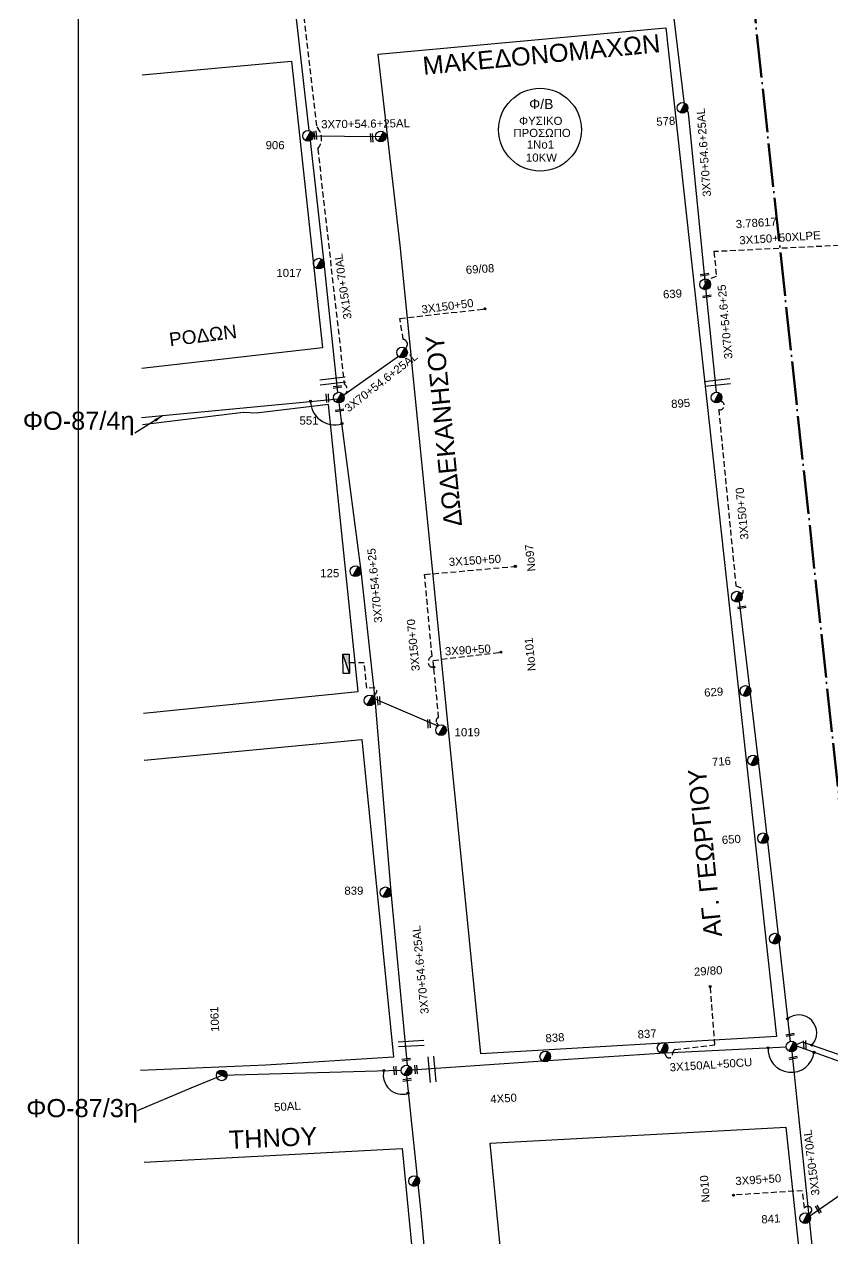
# Model space of a CAD drawing. Header units: millimetres. Extents: x 2999 to 5218, y 1863 to 2903.
# Drawn here: x 3005.3 to 3183.6, y 2393 to 2660.9 of the extents above; entities that cross this region are included whole.
import ezdxf
from ezdxf.enums import TextEntityAlignment as Align

# ---------------------------------------------------------------- set-up
doc = ezdxf.new("R2010")
doc.units = ezdxf.units.MM
doc.header["$LTSCALE"] = 0.5
doc.linetypes.add('ACAD_ISO04W100', pattern=[30, 24, -3, 0, -3])
doc.linetypes.add('DASHED', pattern=[19.05, 12.7, -6.35])
for name, color, linetype in [('Άγνωστα', 7, 'Continuous'), ('Γυμνά εναέρια ΧΤ (3Φ)   4x50AL', 7, 'Continuous'), ('Γυμνά εναέρια ΧΤ και ΦΟΠ (3Φ)   4x50+16AL', 7, 'Continuous'), ('Επιγραφές - Σχήματα', 7, 'Continuous'), ('Καλώδια ΧΤ   3x150+50AL', 7, 'DASHED'), ('Καλώδια ΧΤ   3x150+70AL', 7, 'DASHED'), ('Καλώδια ΧΤ   3x150AL+50CU', 7, 'DASHED'), ('Καλώδια ΧΤ   3x150AL+50XLPE', 7, 'DASHED'), ('Μηχανική τομή', 7, 'Continuous'), ('Στύλος ΦΜ', 7, 'Continuous'), ('Στύλος ΦΜ @ 1', 7, 'Continuous'), ('Συνδέσεις', 7, 'Continuous'), ('Συνεστραμμένα ΧΤ   3x70+54.6+25 AL', 7, 'SYN_LINE'), ('Τομή', 7, 'Continuous'), ('Υποσταθμοί', 7, 'Continuous'), ('Υπόβαθρο ΔΕΗ', 7, 'Continuous')]:
    doc.layers.add(name, color=color, linetype=linetype)
doc.styles.add('ar', font='ARIAL.TTF')
doc.styles.add('arial', font='ARIAL.TTF')
doc.styles.get("Standard").update_dxf_attribs({"font": 'ARIAL.TTF'})
doc.linetypes.add('SYN_LINE', pattern='A,0.5,-0.0001,["/\\/\\/\\/",Standard,S=0.1,R=0,X=0,Y=-0.05],-0.25', length=0.7501)
doc.dimstyles.new('ISO-25', dxfattribs={"dimtxt": 2.5, "dimasz": 2.5, "dimexe": 1.25, "dimexo": 0.625, "dimtad": 1, "dimtxsty": 'Standard', "dimcen": 2.5, "dimadec": 0, "dimazin": 0, "dimtfac": 1, "dimtmove": 0, "dimatfit": 3, "dimfxl": 1, "dimarcsym": 0})

# ---------------------------------------------------------------- blocks, each defined once
blk = doc.blocks.new('ΥΠΑΡΧΩΝ ΤΣΙΜΕΝΤΕΝΙΟΣ ΣΤΥΛΟΣ')
at = {"layer": 'Στύλος ΦΜ'}
blk.add_hatch(color=7, dxfattribs=at).paths.add_polyline_path([(-1.29, -2.28, 0.574793), (2.62, 0, 0.268822), (1.3, 2.27)])
at = {"layer": 'Στύλος ΦΜ', "color": 7}
blk.add_line((-1.29, -2.28), (1.3, 2.27), dxfattribs=at)
blk.add_circle((0, 0), 2.62, dxfattribs=at)
at = {"layer": 'Στύλος ΦΜ', "flags": 4}
for tag, p in [('ΑΡΙΘΜΟΣ', (-4.68, 8.05)), ('ΤΥΠΟΣ', (-4.91, 3.03))]:
    blk.add_attdef(tag, p, '', height=4, dxfattribs=at)
blk = doc.blocks.new('ΜΗΧΑΝΙΚΗ ΤΟΜΗ')
at = {"layer": 'Μηχανική τομή', "ltscale": 40}
for p, q in [((-1.89, 0.78), (1.89, 0.78)), ((1.89, 0), (-1.89, 0))]:
    blk.add_line(p, q, dxfattribs=at)
blk = doc.blocks.new('ΤΟΜΗ')
at = {"layer": 'Τομή', "ltscale": 40}
for p, q in [((-5.68, 0), (5.68, 0)), ((5.68, -2.33), (-5.68, -2.33))]:
    blk.add_line(p, q, dxfattribs=at)
blk = doc.blocks.new('υποσταθμος σε κλειστο χωρο')
at = {"layer": 'Υποσταθμοί', "ltscale": 40}
blk.add_hatch(color=256, dxfattribs=at).paths.add_polyline_path([(-9.5, -3.1), (9.5, -3.1), (9.5, 3.1)])
blk.add_lwpolyline([(-9.5, -3.1), (-9.5, 3.1), (9.5, 3.1), (9.5, -3.1)], close=True, dxfattribs=at)
blk.add_lwpolyline([(-9.5, -3.1), (9.5, 3.1)], dxfattribs=at)
blk = doc.blocks.new('ΥΠΑΡΧΩΝ ΥΠΟΣΤΑΘΜΟΣ ΣΕ ΚΛΕΙΣΤΟ ΧΩΡΟ')
at = {"layer": 'Υποσταθμοί'}
blk.add_blockref('υποσταθμος σε κλειστο χωρο', (0, 0), dxfattribs=at)
at = {"layer": 'Υποσταθμοί', "linetype": 'SYN_LINE', "ltscale": 40, "flags": 1}
for tag, p in [('ΜΕΤΑΣΧΗΜΑΤΙΣΜΟΣ', (10.7, 2.2)), ('ΙΣΧΥΣ', (10.6, -0.9)), ('ΑΡΙΘΜΟΣ', (10.8, -3.9))]:
    blk.add_attdef(tag, p, '', height=2, dxfattribs=at)
blk = doc.blocks.new('_ΣΥΝΔΕΣΗ')
at = {"layer": 'Συνδέσεις', "linetype": 'SYN_LINE', "ltscale": 40}
blk.add_hatch(color=256, dxfattribs=at).paths.add_polyline_path([(0.5, -0.01, 1), (-0.5, -0.01, 1)])
at = {"layer": 'Συνδέσεις'}
blk.add_circle((0, -0.01), 0.5, dxfattribs=at)

msp = doc.modelspace()

# ---------------------------------------------------------------- linework, layer by layer
at = {"layer": 'Άγνωστα', "color": 62, "linetype": 'DASHED', "ltscale": 0.2}
msp.add_lwpolyline([(3158.91, 2577.81), (3159.22, 2577.62, -0.880925), (3158.46, 2575.89), (3162.26, 2536.98), (3163.24, 2536.63, -0.640713), (3163.4, 2534.94, 3.717336)], format="xyb", dxfattribs=at)
at = {"layer": 'Άγνωστα', "color": 1, "linetype": 'DASHED', "ltscale": 0.2}
for points in [[(3096.66, 2506.2), (3096.27, 2506.74, -0.514714), (3096.69, 2507.96), (3095.62, 2519.04), (3095.37, 2519.04, -0.305885), (3094.48, 2519.64, -0.404161), (3095.22, 2521.46), (3093.6, 2539.5), (3113.6, 2541.3)], [(3081.91, 2512.81), (3082.44, 2512.96, 0.667558), (3082.6, 2514.48), (3080.84, 2514.4), (3080.26, 2520.02), (3076.81, 2519.98)]]:
    msp.add_lwpolyline(points, format="xyb", dxfattribs=at)
at = {"layer": 'Άγνωστα', "color": 62, "ltscale": 40}
msp.add_lwpolyline([(3162.98, 2533.54), (3167.46, 2495.88), (3170.87, 2466.45), (3174.21, 2436.4)], dxfattribs=at)
at = {"layer": 'Άγνωστα', "color": 1, "linetype": 'DASHED', "ltscale": 0.2}
msp.add_lwpolyline([(3095.62, 2519.04), (3095.44, 2520.56), (3110.4, 2522.35)], dxfattribs=at)
at = {"layer": 'Άγνωστα', "color": 30, "ltscale": 40}
for points in [[(3192.23, 2258.55), (3188.88, 2290.52), (3185.51, 2327.86), (3183.84, 2346.29), (3180.5, 2377.99), (3174.64, 2434.21)], [(3088.41, 2430.07), (3048.83, 2429), (3042.03, 2426.14), (3030.18, 2421.17)], [(3089.59, 2428.89), (3092.68, 2399.47), (3097.35, 2349.13), (3101.71, 2304.5), (3106.39, 2254.89)]]:
    msp.add_lwpolyline(points, dxfattribs=at)
at = {"layer": 'Άγνωστα', "color": 30, "linetype": 'DASHED', "ltscale": 0.2}
msp.add_lwpolyline([(3178.45, 2398.23), (3178.89, 2398.89, 0.444069), (3178.61, 2399.96, 0.348129), (3177.36, 2399.72), (3176.97, 2403.56), (3161.77, 2402.59)], format="xyb", dxfattribs=at)
at = {"layer": 'Γυμνά εναέρια ΧΤ (3Φ)   4x50AL', "color": 5, "ltscale": 40}
for points in [[(3146.58, 2433.87), (3119.69, 2432.11), (3090.77, 2430.17)], [(3173.35, 2435.25), (3146.58, 2433.87)]]:
    msp.add_lwpolyline(points, dxfattribs=at)
at = {"layer": 'Γυμνά εναέρια ΧΤ και ΦΟΠ (3Φ)   4x50+16AL', "color": 30, "ltscale": 40}
msp.add_lwpolyline([(3178.6, 2397.98), (3212.84, 2421.72)], dxfattribs=at)
at = {"layer": 'Επιγραφές - Σχήματα'}
msp.add_lwpolyline([(3017.22, 2889.47), (5045.69, 2889.47), (5045.69, 1887.75), (3017.22, 1887.75)], close=True, dxfattribs=at)
at = {"layer": 'Επιγραφές - Σχήματα', "color": 1, "linetype": 'ACAD_ISO04W100', "lineweight": 60, "ltscale": 0.8}
msp.add_lwpolyline([(3142.31, 2887.25), (3226.13, 2107.7)], dxfattribs=at)
at = {"layer": 'Επιγραφές - Σχήματα', "color": 202}
msp.add_circle((3119.05, 2637.63), 9.13, dxfattribs=at)
at = {"layer": 'Επιγραφές - Σχήματα', "ltscale": 0.2}
for centre, radius, start, end in [((3073.81, 2577.9), 5.4, 179.0109, 286.6287), ((3176.13, 2438.38), 3.95, 316.3534, 130.0569), ((3174.45, 2434.72), 5.07, 174.297, 353.3211), ((3088.72, 2429.06), 4.24, 166.8989, 286.5586)]:
    msp.add_arc(centre, radius, start, end, dxfattribs=at)
at = {"layer": 'Καλώδια ΧΤ   3x150+50AL', "color": 1, "linetype": 'DASHED', "ltscale": 0.2}
msp.add_lwpolyline([(3089.42, 2589.34), (3089.67, 2589.79, 0.259504), (3089.67, 2590.79, 0.210539), (3088.89, 2591.38), (3088.12, 2595.98), (3106.87, 2598.11)], format="xyb", dxfattribs=at)
at = {"layer": 'Καλώδια ΧΤ   3x150+70AL', "color": 1, "ltscale": 0.2}
msp.add_lwpolyline([(3065.23, 2672.7, -0.768999), (3066.54, 2666.25), (3069.78, 2638.23), (3070.12, 2637.81, -0.363942), (3070.02, 2633.43), (3075.87, 2581.58), (3076.15, 2581.28, -0.510684), (3075.72, 2579.08)], format="xyb", dxfattribs=at)
at = {"layer": 'Καλώδια ΧΤ   3x150AL+50CU', "color": 5, "linetype": 'DASHED', "ltscale": 0.2}
msp.add_lwpolyline([(3146.54, 2433.96), (3146.83, 2433.31, 0.821925), (3148.28, 2433.64, -0.265925), (3148.87, 2434.74), (3157.6, 2435.74), (3156.6, 2448.63)], format="xyb", dxfattribs=at)
at = {"layer": 'Καλώδια ΧΤ   3x150AL+50XLPE', "color": 2, "ltscale": 0.2}
msp.add_lwpolyline([(3192.81, 2601.66), (3190.76, 2612.36), (3157.42, 2610.73), (3157.94, 2605.26), (3156.01, 2604.58)], dxfattribs=at)
at = {"layer": 'Συνεστραμμένα ΧΤ   3x70+54.6+25 AL', "color": 5, "ltscale": 20}
msp.add_line((3067.89, 2636.29), (3083.92, 2636.13), dxfattribs=at)
at = {"layer": 'Συνεστραμμένα ΧΤ   3x70+54.6+25 AL', "color": 2, "ltscale": 20}
msp.add_lwpolyline([(3146.98, 2675.6), (3150.86, 2643.25), (3151.73, 2641.33), (3155.48, 2603.49), (3157.91, 2579.72)], dxfattribs=at)
at = {"layer": 'Συνεστραμμένα ΧΤ   3x70+54.6+25 AL', "color": 5, "ltscale": 20}
for points in [[(3068.14, 2637.44), (3064.76, 2667.4)], [(3074.43, 2579.68), (3071.44, 2608.25), (3068.39, 2635.23)], [(3212.71, 2422.12), (3175.7, 2435.46)]]:
    msp.add_lwpolyline(points, dxfattribs=at)
at = {"layer": 'Συνεστραμμένα ΧΤ   3x70+54.6+25 AL', "color": 1, "ltscale": 20}
for points in [[(3087.85, 2587.59), (3074.49, 2578.2), (3031.15, 2574.1)], [(3074.67, 2577.35), (3079.5, 2540.34), (3082.58, 2512.06), (3086.15, 2469.5), (3089.76, 2431.23)], [(3082.58, 2512.06), (3096.49, 2506.09)]]:
    msp.add_lwpolyline(points, dxfattribs=at)
at = {"layer": 'Συνεστραμμένα ΧΤ   3x70+54.6+25 AL', "color": 62, "ltscale": 20}
msp.add_lwpolyline([(3175.63, 2435.78), (3176.96, 2436.38), (3212.65, 2424.05), (3213.12, 2423.43)], dxfattribs=at)
at = {"layer": 'Υπόβαθρο ΔΕΗ'}
for points in [[(3083.36, 2654.32), (3146.78, 2660.1), (3171.23, 2437.61), (3105.98, 2433.78), (3088.27, 2611.52), (3083.36, 2654.32)], [(3031.29, 2649.72), (3064.21, 2652.78), (3071.09, 2589.52), (3031.24, 2584.94)], [(3031.55, 2508.92), (3078.96, 2513.66), (3072.4, 2577), (3056.43, 2575.07), (3053.59, 2575.27), (3031.34, 2572.51)], [(3031.71, 2498.55), (3079.74, 2503.07), (3086.74, 2433.02), (3058.54, 2431.26), (3030.91, 2430.09)], [(3108.07, 2414.07), (3173.29, 2417.59), (3190.06, 2259.64), (3123.34, 2256.73), (3108.07, 2414.07)], [(3031.72, 2409.88), (3088.66, 2412.9), (3103.84, 2256.38), (3032.75, 2253.37), (3030.78, 2268.91)]]:
    msp.add_lwpolyline(points, dxfattribs=at)

# ---------------------------------------------------------------- block references
at = {"layer": 'Μηχανική τομή'}
for p, xscale, yscale, zscale, rotation in [((3069.28, 2636.38), 0.5, 0.5, 0.5, 273.8024657016215), ((3081.71, 2635.82), 0.5, 0.5, 0.5, 273.8024657016215), ((3155.34, 2605.85), 0.4999999999999996, 0.4999999999999996, 0.4999999999999996, 188.6150220215095), ((3155.84, 2601.07), 0.4999999999999996, 0.4999999999999996, 0.4999999999999996, 188.6150220215095), ((3074.33, 2581.09), 0.4999999999999996, 0.4999999999999996, 0.4999999999999996, 188.6150220215095), ((3071.97, 2578.41), 0.5, 0.5, 0.5, 273.8024657016215), ((3074.81, 2575.93), 0.4999999999999996, 0.4999999999999996, 0.4999999999999996, 188.6150220215095), ((3163.54, 2532.44), 0.4999999999999943, 0.4999999999999943, 0.4999999999999943, 188.6150220215098), ((3083.29, 2511.65), 0.5, 0.5, 0.5, 273.8024657016215), ((3094.33, 2506.57), 0.5, 0.5, 0.5, 273.8024657016215), ((3174.16, 2438.14), 0.4999999999999996, 0.4999999999999996, 0.4999999999999996, 192.0566803972679), ((3177.25, 2435.71), 0.5, 0.5, 0.5, 273.8024657016215), ((3089.52, 2432.69), 0.4999999999999996, 0.4999999999999996, 0.4999999999999996, 188.6150220215095), ((3174.85, 2433.04), 0.4999999999999996, 0.4999999999999996, 0.4999999999999996, 192.0566803972679), ((3086.9, 2430.04), 0.5, 0.5, 0.5, 273.8024657016215), ((3091.49, 2430.29), 0.5, 0.5, 0.5, 273.8024657016215), ((3089.69, 2428.21), 0.4999999999999996, 0.4999999999999996, 0.4999999999999996, 188.6150220215095), ((3180.27, 2399.32), 0.4999999999999999, 0.4999999999999999, 0.4999999999999999, 301.1821137796615)]:
    msp.add_blockref('ΜΗΧΑΝΙΚΗ ΤΟΜΗ', p, dxfattribs=dict(at, xscale=xscale, yscale=yscale, zscale=zscale, rotation=rotation))
at = {"layer": 'Στύλος ΦΜ @ 1', "ltscale": 40}
ref = msp.add_blockref('ΥΠΑΡΧΩΝ ΤΣΙΜΕΝΤΕΝΙΟΣ ΣΤΥΛΟΣ', (3150.47, 2642.46), dxfattribs=dict(at, xscale=0.449999999999818, yscale=0.449999999999818, zscale=0.449999999999818, rotation=3.833824537449723))
ref.add_attrib('ΤΥΠΟΣ', '578', (3144.75, 2638.48), dxfattribs={"layer": 'Στύλος ΦΜ', "height": 1.8, "rotation": 3.8338, "flags": 4})
ref = msp.add_blockref('ΥΠΑΡΧΩΝ ΤΣΙΜΕΝΤΕΝΙΟΣ ΣΤΥΛΟΣ', (3067.88, 2636.29), dxfattribs=dict(at, xscale=0.4499999999998181, yscale=0.4499999999998181, zscale=0.4499999999998181))
ref.add_attrib('ΤΥΠΟΣ', '906', (3058.51, 2633.33), dxfattribs={"layer": 'Στύλος ΦΜ', "height": 1.8, "flags": 4})
at = {"layer": 'Στύλος ΦΜ @ 1', "ltscale": 40, "xscale": 0.4499999999998181, "yscale": 0.4499999999998181, "zscale": 0.4499999999998181}
for p in [(3083.92, 2636.13), (3088.61, 2588.48), (3081.45, 2511.72), (3089.59, 2430.07), (3091.29, 2405.68)]:
    msp.add_blockref('ΥΠΑΡΧΩΝ ΤΣΙΜΕΝΤΕΝΙΟΣ ΣΤΥΛΟΣ', p, dxfattribs=at)
at = {"layer": 'Στύλος ΦΜ @ 1', "ltscale": 40}
ref = msp.add_blockref('ΥΠΑΡΧΩΝ ΤΣΙΜΕΝΤΕΝΙΟΣ ΣΤΥΛΟΣ', (3070.27, 2608.09), dxfattribs=dict(at, xscale=0.4499999999998181, yscale=0.4499999999998181, zscale=0.4499999999998181))
ref.add_attrib('ΤΥΠΟΣ', '1017', (3060.89, 2605.13), dxfattribs={"layer": 'Στύλος ΦΜ', "height": 1.8, "flags": 4})
ref = msp.add_blockref('ΥΠΑΡΧΩΝ ΤΣΙΜΕΝΤΕΝΙΟΣ ΣΤΥΛΟΣ', (3155.49, 2603.52), dxfattribs=dict(at, xscale=0.449999999999818, yscale=0.449999999999818, zscale=0.449999999999818, rotation=3.833824537449723))
ref.add_attrib('ΤΥΠΟΣ', '639', (3146.24, 2600.38), dxfattribs={"layer": 'Στύλος ΦΜ', "height": 1.8, "rotation": 3.8338, "flags": 4})
ref = msp.add_blockref('ΥΠΑΡΧΩΝ ΤΣΙΜΕΝΤΕΝΙΟΣ ΣΤΥΛΟΣ', (3074.67, 2578.53), dxfattribs=dict(at, xscale=0.4499999999998181, yscale=0.4499999999998181, zscale=0.4499999999998181))
ref.add_attrib('ΤΥΠΟΣ', '551', (3065.99, 2572.57), dxfattribs={"layer": 'Στύλος ΦΜ', "height": 1.8, "flags": 4})
ref = msp.add_blockref('ΥΠΑΡΧΩΝ ΤΣΙΜΕΝΤΕΝΙΟΣ ΣΤΥΛΟΣ', (3157.99, 2578.55), dxfattribs=dict(at, xscale=0.449999999999818, yscale=0.449999999999818, zscale=0.449999999999818, rotation=3.833824537449723))
ref.add_attrib('ΤΥΠΟΣ', '895', (3148.03, 2576.22), dxfattribs={"layer": 'Στύλος ΦΜ', "height": 1.8, "rotation": 3.8338, "flags": 4})
ref = msp.add_blockref('ΥΠΑΡΧΩΝ ΤΣΙΜΕΝΤΕΝΙΟΣ ΣΤΥΛΟΣ', (3078.33, 2540.22), dxfattribs=dict(at, xscale=0.4499999999998181, yscale=0.4499999999998181, zscale=0.4499999999998181))
ref.add_attrib('ΤΥΠΟΣ', '125', (3070.57, 2538.9), dxfattribs={"layer": 'Στύλος ΦΜ', "height": 1.8, "flags": 4})
at = {"layer": 'Στύλος ΦΜ @ 1', "ltscale": 40, "xscale": 0.449999999999818, "yscale": 0.449999999999818, "zscale": 0.449999999999818, "rotation": 3.833824537449723}
for p in [(3162.48, 2534.61), (3170.84, 2459.16), (3174.52, 2435.38)]:
    msp.add_blockref('ΥΠΑΡΧΩΝ ΤΣΙΜΕΝΤΕΝΙΟΣ ΣΤΥΛΟΣ', p, dxfattribs=at)
at = {"layer": 'Στύλος ΦΜ @ 1', "ltscale": 40}
ref = msp.add_blockref('ΥΠΑΡΧΩΝ ΤΣΙΜΕΝΤΕΝΙΟΣ ΣΤΥΛΟΣ', (3164.36, 2513.8), dxfattribs=dict(at, xscale=0.449999999999818, yscale=0.449999999999818, zscale=0.449999999999818, rotation=3.833824537449723))
ref.add_attrib('ΤΥΠΟΣ', '629', (3155.32, 2512.53), dxfattribs={"layer": 'Στύλος ΦΜ', "height": 1.8, "rotation": 3.8338, "flags": 4})
ref = msp.add_blockref('ΥΠΑΡΧΩΝ ΤΣΙΜΕΝΤΕΝΙΟΣ ΣΤΥΛΟΣ', (3097.21, 2505.16), dxfattribs=dict(at, xscale=0.4499999999998181, yscale=0.4499999999998181, zscale=0.4499999999998181))
ref.add_attrib('ΤΥΠΟΣ', '1019', (3100.21, 2503.8), dxfattribs={"layer": 'Στύλος ΦΜ', "height": 1.8, "flags": 4})
ref = msp.add_blockref('ΥΠΑΡΧΩΝ ΤΣΙΜΕΝΤΕΝΙΟΣ ΣΤΥΛΟΣ', (3166.07, 2498.5), dxfattribs=dict(at, xscale=0.449999999999818, yscale=0.449999999999818, zscale=0.449999999999818, rotation=3.833824537449723))
ref.add_attrib('ΤΥΠΟΣ', '716', (3157.03, 2497.23), dxfattribs={"layer": 'Στύλος ΦΜ', "height": 1.8, "rotation": 3.8338, "flags": 4})
ref = msp.add_blockref('ΥΠΑΡΧΩΝ ΤΣΙΜΕΝΤΕΝΙΟΣ ΣΤΥΛΟΣ', (3168.25, 2481.3), dxfattribs=dict(at, xscale=0.449999999999818, yscale=0.449999999999818, zscale=0.449999999999818, rotation=3.833824537449723))
ref.add_attrib('ΤΥΠΟΣ', '650', (3159.21, 2480.03), dxfattribs={"layer": 'Στύλος ΦΜ', "height": 1.8, "rotation": 3.8338, "flags": 4})
ref = msp.add_blockref('ΥΠΑΡΧΩΝ ΤΣΙΜΕΝΤΕΝΙΟΣ ΣΤΥΛΟΣ', (3084.98, 2469.39), dxfattribs=dict(at, xscale=0.4499999999998181, yscale=0.4499999999998181, zscale=0.4499999999998181))
ref.add_attrib('ΤΥΠΟΣ', '839', (3075.89, 2468.85), dxfattribs={"layer": 'Στύλος ΦΜ', "height": 1.8, "flags": 4})
ref = msp.add_blockref('ΥΠΑΡΧΩΝ ΤΣΙΜΕΝΤΕΝΙΟΣ ΣΤΥΛΟΣ', (3048.83, 2429), dxfattribs=dict(at, xscale=0.449999999999818, yscale=0.449999999999818, zscale=0.449999999999818, rotation=92.540212418091))
ref.add_attrib('ΤΥΠΟΣ', '1061', (3048.29, 2438.64), dxfattribs={"layer": 'Στύλος ΦΜ', "height": 1.8, "rotation": 92.5402, "flags": 4})
ref = msp.add_blockref('ΥΠΑΡΧΩΝ ΤΣΙΜΕΝΤΕΝΙΟΣ ΣΤΥΛΟΣ', (3120.21, 2433.17), dxfattribs=dict(at, xscale=0.449999999999818, yscale=0.449999999999818, zscale=0.449999999999818, rotation=3.833824537449723))
ref.add_attrib('ΤΥΠΟΣ', '838', (3120.31, 2436.27), dxfattribs={"layer": 'Στύλος ΦΜ', "height": 1.8, "rotation": 3.8338, "flags": 4})
ref = msp.add_blockref('ΥΠΑΡΧΩΝ ΤΣΙΜΕΝΤΕΝΙΟΣ ΣΤΥΛΟΣ', (3146.1, 2435.05), dxfattribs=dict(at, xscale=0.449999999999818, yscale=0.449999999999818, zscale=0.449999999999818, rotation=3.833824537449723))
ref.add_attrib('ΤΥΠΟΣ', '837', (3140.63, 2437.12), dxfattribs={"layer": 'Στύλος ΦΜ', "height": 1.8, "rotation": 3.8338, "flags": 4})
ref = msp.add_blockref('ΥΠΑΡΧΩΝ ΤΣΙΜΕΝΤΕΝΙΟΣ ΣΤΥΛΟΣ', (3177.53, 2397.5), dxfattribs=dict(at, xscale=0.449999999999818, yscale=0.449999999999818, zscale=0.449999999999818, rotation=3.833824537449723))
ref.add_attrib('ΤΥΠΟΣ', '841', (3167.93, 2396.31), dxfattribs={"layer": 'Στύλος ΦΜ', "height": 1.8, "rotation": 3.8338, "flags": 4})
at = {"layer": 'Συνδέσεις', "xscale": 0.4500000000000455, "yscale": 0.4500000000000455, "zscale": 0.4500000000000455}
for p in [(3106.87, 2598.12), (3068.42, 2577.71), (3075.36, 2572.81), (3113.6, 2541.31), (3110.4, 2522.35), (3095.62, 2519.04), (3156.56, 2448.61), (3173.65, 2441.46), (3178.99, 2435.66), (3169.39, 2435.05), (3179.49, 2434.09), (3084.58, 2430.05), (3089.93, 2425.09), (3161.73, 2402.57)]:
    msp.add_blockref('_ΣΥΝΔΕΣΗ', p, dxfattribs=at)
at = {"layer": 'Τομή'}
for p, xscale, yscale, zscale, rotation in [((3073.27, 2582.78), 0.5, 0.5, 0.5, 6.345076586097208), ((3158.08, 2582.42), 0.5, 0.5, 0.5, 6.345076586097208), ((3090.62, 2436.61), 0.4999999999999998, 0.4999999999999998, 0.4999999999999998, 3.545975908835903), ((3095.78, 2430.38), 0.5, 0.5, 0.5, 275.0480859189501)]:
    msp.add_blockref('ΤΟΜΗ', p, dxfattribs=dict(at, xscale=xscale, yscale=yscale, zscale=zscale, rotation=rotation))
at = {"layer": 'Υποσταθμοί', "xscale": 0.2250000000000071, "yscale": 0.2250000000000071, "zscale": 0.2250000000000071, "rotation": 91.3485676560212}
msp.add_blockref('ΥΠΑΡΧΩΝ ΥΠΟΣΤΑΘΜΟΣ ΣΕ ΚΛΕΙΣΤΟ ΧΩΡΟ', (3076.28, 2519.79), dxfattribs=at)

# ---------------------------------------------------------------- texts
at = {"layer": 'Άγνωστα', "ltscale": 40, "char_height": 1.8, "width": 17.1868, "attachment_point": 1, "style": 'arial'}
for s, insert, rotation in [('3X70+54.6+25', (3159.73, 2586.96), 95.3946), ('3X150+70', (3163.28, 2547.11), 95.5967), ('3X150+50', (3098.87, 2543.15), 3.7269), ('3X150+70', (3090.75, 2518.1), 95.5967), ('3X90+50', (3098, 2523.43), 3.7269), ('50AL', (3060.33, 2422.86), 3.7269), ('3X95+50', (3162.07, 2406.57), 3.7269)]:
    msp.add_mtext(s, dxfattribs=dict(at, insert=insert, rotation=rotation))
at = {"layer": 'Γυμνά εναέρια ΧΤ (3Φ)   4x50AL', "ltscale": 40, "insert": (3108.02, 2424.64), "char_height": 1.8, "width": 17.1868, "attachment_point": 1, "rotation": 3.7269, "style": 'arial'}
msp.add_mtext('4X50', dxfattribs=at)
at = {"layer": 'Επιγραφές - Σχήματα', "color": 1, "style": 'ar'}
for s, height, p in [('Φ/Β', 2.2, (3119.32, 2643.34)), ('ΦΥΣΙΚΟ ', 1.8, (3119.56, 2639.58)), ('1Νο1', 1.8, (3119.14, 2634.36)), ('10KW', 1.8, (3119.36, 2631.48))]:
    msp.add_text(s, height=height, dxfattribs=at).set_placement(p, align=Align.MIDDLE)
at = {"layer": 'Επιγραφές - Σχήματα', "width": 90.8081, "attachment_point": 1, "style": 'arial'}
for s, insert, char_height, rotation in [('MAKEΔONOMAXΩN', (3092.98, 2653.7), 4, 5.4969), ('POΔΩN', (3037.06, 2592.8), 3, 7.2495)]:
    msp.add_mtext(s, dxfattribs=dict(at, insert=insert, char_height=char_height, rotation=rotation))
at = {"layer": 'Επιγραφές - Σχήματα', "color": 1, "insert": (3113.17, 2637.82), "char_height": 1.8, "width": 12.958, "attachment_point": 1}
msp.add_mtext('ΠΡΟΣΩΠΟ', dxfattribs=at)
at = {"layer": 'Επιγραφές - Σχήματα', "ltscale": 40, "char_height": 1.8, "width": 17.1868, "attachment_point": 1, "style": 'arial'}
for s, insert, rotation in [('3.78617', (3162.16, 2617.69), 3.7269), ('69/08', (3102.62, 2607.6), 3.7269), ('Νο97', (3116.29, 2540.09), 95.5967), ('Νο101', (3116.33, 2518.1), 95.5967), ('29/80', (3152.94, 2452.74), 3.7269), ('Νο10', (3154.73, 2400.89), 94.2347)]:
    msp.add_mtext(s, dxfattribs=dict(at, insert=insert, rotation=rotation))
at = {"layer": 'Επιγραφές - Σχήματα', "char_height": 4, "attachment_point": 1}
for s, insert, width, rotation in [('ΔΩΔΕΚΑΝΗΣΟΥ', (3097.88, 2549.88), 15.1545, 95.5348), ('ΑΓ. ΓΕΩΡΓΙΟΥ', (3155.23, 2459.31), 39.8081, 95.5348), ('ΤΗΝΟΥ', (3050.3, 2416.78), 15.1545, 2.5517)]:
    msp.add_mtext(s, dxfattribs=dict(at, insert=insert, width=width, rotation=rotation))
at = {"layer": 'Επιγραφές - Σχήματα', "char_height": 4, "width": 15.1545, "attachment_point": 1}
for s, insert in [('ΦΟ-87/4η', (3004.96, 2575.42)), ('ΦΟ-87/3η', (3005.71, 2423.78))]:
    msp.add_mtext(s, dxfattribs=dict(at, insert=insert))
at = {"layer": 'Καλώδια ΧΤ   3x150+50AL', "ltscale": 40, "insert": (3092.8, 2598.86), "char_height": 1.8, "width": 17.1868, "attachment_point": 1, "rotation": 7.3844, "style": 'arial'}
msp.add_mtext('3X150+50', dxfattribs=at)
at = {"layer": 'Καλώδια ΧΤ   3x150+70AL', "ltscale": 0.2, "char_height": 1.8, "width": 17.1868, "attachment_point": 1, "style": 'arial'}
for insert, rotation in [((3075.73, 2595.69), 98.2272), ((3178.94, 2402.39), 97.1275)]:
    msp.add_mtext('3X150+70AL', dxfattribs=dict(at, insert=insert, rotation=rotation))
at = {"layer": 'Καλώδια ΧΤ   3x150AL+50CU', "ltscale": 0.2, "insert": (3147.59, 2431.67), "char_height": 1.8, "width": 17.1868, "attachment_point": 1, "rotation": 3.7269, "style": 'arial'}
msp.add_mtext('3X150AL+50CU', dxfattribs=at)
at = {"layer": 'Καλώδια ΧΤ   3x150AL+50XLPE', "ltscale": 40, "insert": (3162.95, 2614.11), "char_height": 1.8, "width": 17.1868, "attachment_point": 1, "rotation": 3.7269, "style": 'arial'}
msp.add_mtext('3X150+50XLPE', dxfattribs=at)
at = {"layer": 'Συνεστραμμένα ΧΤ   3x70+54.6+25 AL', "ltscale": 20, "char_height": 1.8, "width": 17.1868, "attachment_point": 1, "style": 'arial'}
for insert, rotation in [((3154.98, 2622.79), 94.1529), ((3070.76, 2639.73), 0.7536), ((3075.7, 2576.63), 37.9468), ((3092.72, 2442.46), 95.5462)]:
    msp.add_mtext('3X70+54.6+25AL', dxfattribs=dict(at, insert=insert, rotation=rotation))
at = {"layer": 'Συνεστραμμένα ΧΤ   3x70+54.6+25 AL', "ltscale": 40, "insert": (3082.48, 2528.77), "char_height": 1.8, "width": 17.1868, "attachment_point": 1, "rotation": 95.3946, "style": 'arial'}
msp.add_mtext('3X70+54.6+25', dxfattribs=at)

# ---------------------------------------------------------------- leaders
at = {"layer": 'Επιγραφές - Σχήματα', "ltscale": 40}
msp.add_leader([(3035.8, 2574.54), (3029.69, 2570.67)], dimstyle='ISO-25', override={"dimasz": 2, "dimtad": 0}, dxfattribs=at)

doc.saveas('drawing.dxf')
